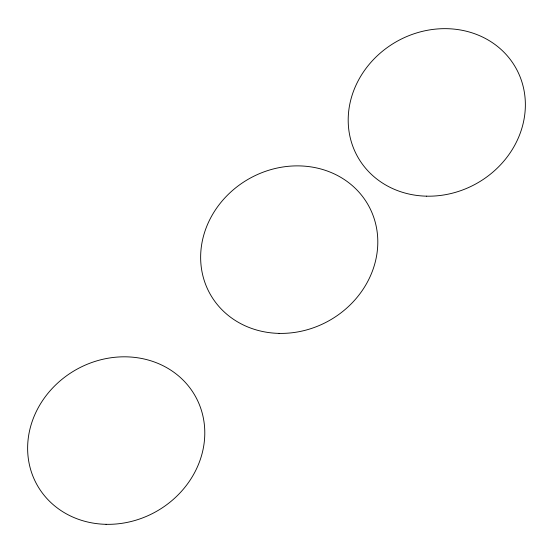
<?xml version="1.0" encoding="UTF-8"?>
<svg xmlns="http://www.w3.org/2000/svg" width="553" height="553" viewBox="0 0 553 553"><rect width="100%" height="100%" fill="white"/><g stroke="black" fill="none" stroke-linecap="round" stroke-linejoin="round"><path stroke-width="0.83" d="M279.065 333.383A90.713 81.457 -29.3 0 0 370.517 209.456A90.713 81.457 -29.3 0 0 218.103 206.075A90.713 81.457 -29.3 0 0 279.065 333.383M426.619 196.17A90.713 81.457 -29.3 0 0 518.078 72.243A90.713 81.457 -29.3 0 0 365.657 68.862A90.713 81.457 -29.3 0 0 426.619 196.17M106.052 524.32A90.713 81.457 -29.3 0 0 197.504 400.393A90.713 81.457 -29.3 0 0 45.09 397.013A90.713 81.457 -29.3 0 0 106.052 524.32"/></g></svg>
